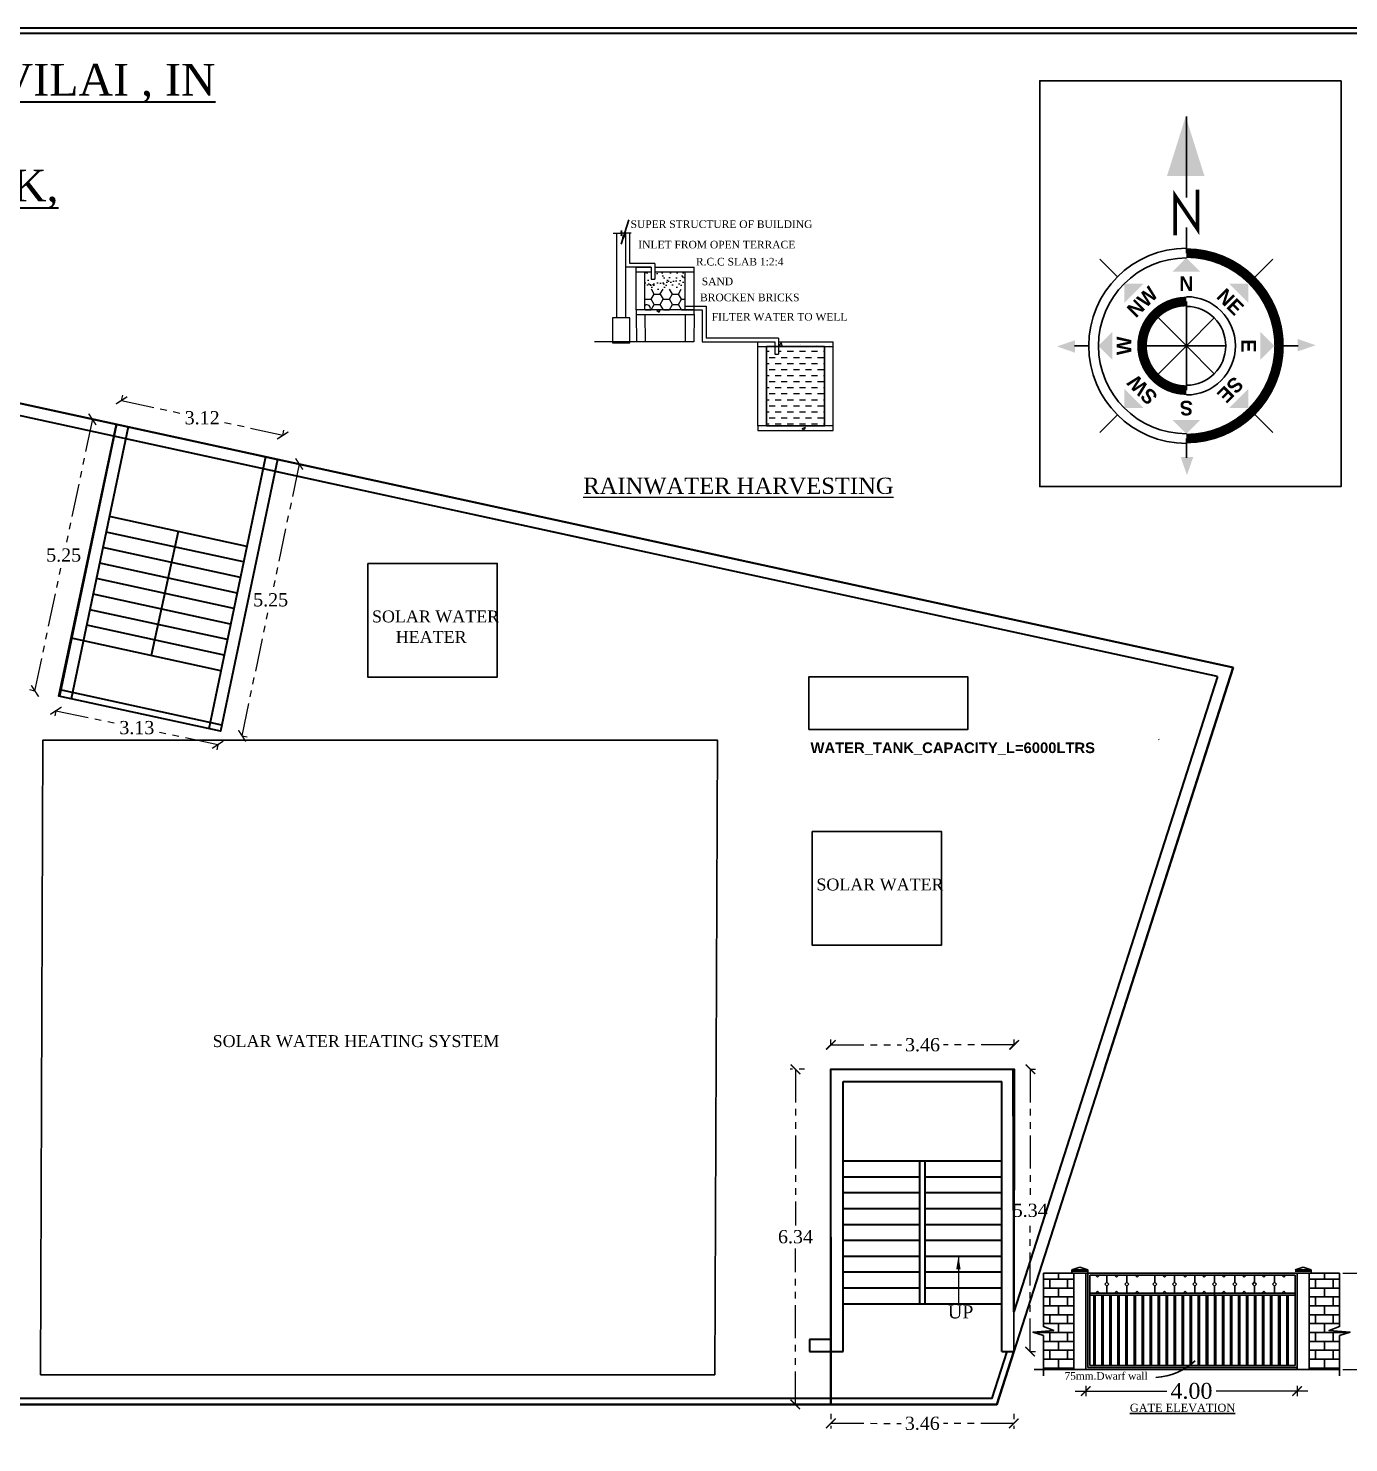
# Model space of a CAD drawing. Header units: metres. Extents: x 915 to 5569, y -1565 to 175.
# Drawn here: x 5453.09 to 5478.06, y -1407.37 to -1380.63 of the extents above; entities that cross this region are included whole.
import ezdxf
from ezdxf.enums import TextEntityAlignment as Align

# ---------------------------------------------------------------- set-up
doc = ezdxf.new("R2010")
doc.units = ezdxf.units.M
doc.header["$MEASUREMENT"] = 0
doc.header["$PDMODE"] = 98
doc.linetypes.add('DOT2', pattern=[0.125, 0, -0.125])
doc.linetypes.add('PHANTOM2', pattern=[1.25, 0.625, -0.125, 0.125, -0.125, 0.125, -0.125])
for name, color, linetype in [('BLK_1_FLR_2_ROOF_AREA', 54, 'Continuous'), ('BLK_1_STAIR_HEADROOM', 13, 'Continuous'), ('MAIN_GATE', 57, 'Continuous'), ('SOLAR_PANEL', 3, 'Continuous'), ('SOLAR_WATER_HEATER', 1, 'Continuous'), ('WATER_TANK_CALCULATION', 7, 'Continuous')]:
    doc.layers.add(name, color=color, linetype=linetype)
doc.styles.add('ROMANTIC', font='romantic.ttf')
doc.styles.get("Standard").update_dxf_attribs({"font": 'times.ttf'})
doc.styles.add('STYLE11', font='bold')
doc.dimstyles.new('Copy of Standard', dxfattribs={"dimtxt": 0.25, "dimasz": 0.18, "dimexe": 0.1, "dimexo": 0.5, "dimgap": 0.09, "dimtad": 0, "dimtih": 1, "dimtoh": 1, "dimzin": 0, "dimdsep": 46, "dimtxsty": 'Standard', "dimblk": 'ARCHTICK', "dimcen": 0.09, "dimadec": 0, "dimazin": 0, "dimtfac": 1, "dimtofl": 0, "dimtmove": 0, "dimatfit": 3, "dimfxl": 0, "dimtolj": 1, "dimtzin": 0, "dimarcsym": 0})
doc.dimstyles.get("Standard").update_dxf_attribs({"dimtxt": 0.3, "dimasz": 0.18, "dimexe": 0.1, "dimexo": 0.1, "dimgap": 0.09, "dimtad": 0, "dimtih": 1, "dimtoh": 1, "dimzin": 0, "dimdsep": 46, "dimtxsty": 'Standard', "dimcen": 0.09, "dimadec": 0, "dimazin": 0, "dimtfac": 1, "dimtofl": 0, "dimtmove": 0, "dimatfit": 3, "dimfxl": 0, "dimtolj": 1, "dimtzin": 0, "dimarcsym": 0})
doc.dimstyles.new('STANDARD$0', dxfattribs={"dimtxt": 0.3, "dimasz": 0.18, "dimexe": 0.1, "dimexo": 0.1, "dimgap": 0.09, "dimtad": 0, "dimtih": 1, "dimtoh": 1, "dimzin": 1, "dimdsep": 46, "dimtxsty": 'Standard', "dimcen": 0.1, "dimadec": 3, "dimazin": 0, "dimtfac": 1, "dimtofl": 0, "dimtmove": 0, "dimatfit": 3, "dimfxl": 0, "dimtolj": 1, "dimtzin": 0, "dimarcsym": 0})

# ---------------------------------------------------------------- blocks, each defined once
blk = doc.blocks.new('_ArchTick')
at = {"color": 0, "linetype": 'ByBlock', "const_width": 0.15}
blk.add_lwpolyline([(-0.5, -0.5), (0.5, 0.5)], dxfattribs=at)
blk = doc.blocks.new('*D117')
at = {"layer": 'Defpoints', "color": 0, "lineweight": 35}
for p in [(5473.087, -1405.986), (5477.083, -1405.986), (5477.083, -1406.393)]:
    blk.add_point(p, dxfattribs=at)
at = {"layer": 'MAIN_GATE', "color": 0, "lineweight": -2}
for p, q in [((5473.087, -1406.293), (5473.087, -1406.493)), ((5477.083, -1406.293), (5477.083, -1406.493))]:
    blk.add_line(p, q, dxfattribs=at)
at = {"layer": 'MAIN_GATE', "color": 0}
for p, q in [((5472.887, -1406.393), (5474.619, -1406.393)), ((5477.283, -1406.393), (5475.551, -1406.393))]:
    blk.add_line(p, q, dxfattribs=at)
at = {"layer": 'MAIN_GATE', "color": 0, "xscale": 0.18, "yscale": 0.18, "zscale": 0.18, "rotation": 180}
blk.add_blockref('_ArchTick', (5473.087, -1406.393), dxfattribs=at)
at = {"layer": 'MAIN_GATE', "color": 0, "xscale": 0.18, "yscale": 0.18, "zscale": 0.18}
blk.add_blockref('_ArchTick', (5477.083, -1406.393), dxfattribs=at)
at = {"layer": 'MAIN_GATE', "color": 0, "lineweight": 30, "insert": (5475.085, -1406.393), "char_height": 0.3, "attachment_point": 5}
blk.add_mtext('\\A1;4.00', dxfattribs=at)
blk = doc.blocks.new('*D110')
at = {"layer": 'Defpoints', "color": 0, "lineweight": 35}
for p in [(5477.885, -1404.166), (5478.476, -1404.166), (5477.885, -1405.986)]:
    blk.add_point(p, dxfattribs=at)
at = {"layer": 'MAIN_GATE', "color": 0, "lineweight": -2}
for p, q in [((5477.948, -1404.166), (5478.656, -1404.166)), ((5477.948, -1405.986), (5478.656, -1405.986))]:
    blk.add_line(p, q, dxfattribs=at)
at = {"layer": 'MAIN_GATE', "color": 0}
for p, q in [((5478.476, -1403.966), (5478.476, -1404.784)), ((5478.476, -1406.186), (5478.476, -1405.368))]:
    blk.add_line(p, q, dxfattribs=at)
at = {"layer": 'MAIN_GATE', "color": 0, "xscale": 0.18, "yscale": 0.18, "zscale": 0.18}
for p, rotation in [((5478.476, -1404.166), 90), ((5478.476, -1405.986), 270)]:
    blk.add_blockref('_ArchTick', p, dxfattribs=dict(at, rotation=rotation))
at = {"layer": 'MAIN_GATE', "color": 0, "lineweight": 30, "insert": (5478.476, -1405.076), "char_height": 0.18, "attachment_point": 5}
blk.add_mtext('\\A1;1.82', dxfattribs=at)
blk = doc.blocks.new('*D180')
at = {"color": 0, "linetype": 'DOT2', "lineweight": -2}
for p, q in [((5468.268, -1399.848), (5468.268, -1399.748)), ((5471.732, -1399.85), (5471.732, -1399.75))]:
    blk.add_line(p, q, dxfattribs=at)
at = {"color": 0, "linetype": 'PHANTOM2', "lineweight": -2}
for p, q in [((5468.268, -1399.848), (5469.601, -1399.849)), ((5471.732, -1399.85), (5470.398, -1399.849))]:
    blk.add_line(p, q, dxfattribs=at)
at = {"layer": 'Defpoints', "color": 0, "linetype": 'ByBlock', "lineweight": 35}
for p in [(5471.732, -1399.85), (5468.267, -1400.311), (5471.731, -1400.314)]:
    blk.add_point(p, dxfattribs=at)
at = {"color": 0, "linetype": 'ByBlock', "lineweight": -2, "xscale": 0.18, "yscale": 0.18, "zscale": 0.18}
for p, rotation in [((5468.268, -1399.848), 179.9583066811716), ((5471.732, -1399.85), 359.9583066811716)]:
    blk.add_blockref('_ArchTick', p, dxfattribs=dict(at, rotation=rotation))
at = {"color": 0, "linetype": 'ByBlock', "lineweight": 35, "insert": (5470, -1399.849), "char_height": 0.25, "attachment_point": 5}
blk.add_mtext('\\A1;3.46', dxfattribs=at)
blk = doc.blocks.new('*D181')
at = {"color": 0, "linetype": 'DOT2', "lineweight": -2}
for p, q in [((5467.767, -1400.311), (5467.5, -1400.311)), ((5467.763, -1406.646), (5467.496, -1406.646))]:
    blk.add_line(p, q, dxfattribs=at)
at = {"color": 0, "linetype": 'PHANTOM2', "lineweight": -2}
for p, q in [((5467.6, -1400.311), (5467.598, -1403.261)), ((5467.596, -1406.646), (5467.598, -1403.696))]:
    blk.add_line(p, q, dxfattribs=at)
at = {"layer": 'Defpoints', "color": 0, "linetype": 'ByBlock', "lineweight": 35}
for p in [(5468.267, -1400.311), (5467.596, -1406.646), (5468.263, -1406.647)]:
    blk.add_point(p, dxfattribs=at)
at = {"color": 0, "linetype": 'ByBlock', "lineweight": -2, "xscale": 0.18, "yscale": 0.18, "zscale": 0.18}
for p, rotation in [((5467.6, -1400.311), 89.96416870390094), ((5467.596, -1406.646), 269.964168703901)]:
    blk.add_blockref('_ArchTick', p, dxfattribs=dict(at, rotation=rotation))
at = {"color": 0, "linetype": 'ByBlock', "lineweight": 35, "insert": (5467.598, -1403.478), "char_height": 0.25, "attachment_point": 5}
blk.add_mtext('\\A1;6.34', dxfattribs=at)
blk = doc.blocks.new('*D182')
at = {"color": 0, "linetype": 'PHANTOM2', "lineweight": -2}
for p, q in [((5472.038, -1400.311), (5472.036, -1402.762)), ((5472.034, -1405.647), (5472.036, -1403.197))]:
    blk.add_line(p, q, dxfattribs=at)
at = {"color": 0, "linetype": 'DOT2', "lineweight": -2}
for p, q in [((5472.038, -1400.311), (5472.138, -1400.311)), ((5472.034, -1405.647), (5472.134, -1405.647))]:
    blk.add_line(p, q, dxfattribs=at)
at = {"layer": 'Defpoints', "color": 0, "linetype": 'ByBlock', "lineweight": 35}
for p in [(5471.731, -1400.311), (5471.727, -1405.647), (5472.034, -1405.647)]:
    blk.add_point(p, dxfattribs=at)
at = {"color": 0, "linetype": 'ByBlock', "lineweight": -2, "xscale": 0.18, "yscale": 0.18, "zscale": 0.18}
for p, rotation in [((5472.038, -1400.311), 89.95830668116874), ((5472.034, -1405.647), 269.9583066811688)]:
    blk.add_blockref('_ArchTick', p, dxfattribs=dict(at, rotation=rotation))
at = {"color": 0, "linetype": 'ByBlock', "lineweight": 35, "insert": (5472.036, -1402.979), "char_height": 0.25, "attachment_point": 5}
blk.add_mtext('\\A1;5.34', dxfattribs=at)
blk = doc.blocks.new('*D183')
at = {"color": 0, "linetype": 'DOT2', "lineweight": -2}
for p, q in [((5468.266, -1406.823), (5468.266, -1407.103)), ((5471.726, -1406.826), (5471.726, -1407.106))]:
    blk.add_line(p, q, dxfattribs=at)
at = {"color": 0, "linetype": 'PHANTOM2', "lineweight": -2}
for p, q in [((5468.266, -1407.003), (5469.598, -1407.004)), ((5471.726, -1407.006), (5470.395, -1407.005))]:
    blk.add_line(p, q, dxfattribs=at)
at = {"layer": 'Defpoints', "color": 0, "linetype": 'ByBlock', "lineweight": 35}
for p in [(5468.267, -1405.647), (5471.727, -1405.649), (5471.726, -1407.006)]:
    blk.add_point(p, dxfattribs=at)
at = {"color": 0, "linetype": 'ByBlock', "lineweight": -2, "xscale": 0.18, "yscale": 0.18, "zscale": 0.18}
for p, rotation in [((5468.266, -1407.003), 179.9563215002356), ((5471.726, -1407.006), 359.9563215002357)]:
    blk.add_blockref('_ArchTick', p, dxfattribs=dict(at, rotation=rotation))
at = {"color": 0, "linetype": 'ByBlock', "lineweight": 35, "insert": (5469.996, -1407.005), "char_height": 0.25, "attachment_point": 5}
blk.add_mtext('\\A1;3.46', dxfattribs=at)
blk = doc.blocks.new('*D188')
at = {"color": 0, "linetype": 'DOT2', "lineweight": -2}
for p, q in [((5454.857, -1387.667), (5454.879, -1387.569)), ((5457.905, -1388.33), (5457.926, -1388.232))]:
    blk.add_line(p, q, dxfattribs=at)
at = {"color": 0, "linetype": 'PHANTOM2', "lineweight": -2}
for p, q in [((5454.857, -1387.667), (5455.983, -1387.912)), ((5457.905, -1388.33), (5456.779, -1388.085))]:
    blk.add_line(p, q, dxfattribs=at)
at = {"layer": 'Defpoints', "color": 0, "linetype": 'ByBlock', "lineweight": 35}
for p in [(5454.759, -1388.121), (5457.905, -1388.33), (5457.806, -1388.784)]:
    blk.add_point(p, dxfattribs=at)
at = {"color": 0, "linetype": 'ByBlock', "lineweight": -2, "xscale": 0.18, "yscale": 0.18, "zscale": 0.18}
for p, rotation in [((5454.857, -1387.667), 167.7255898585742), ((5457.905, -1388.33), 347.7255898585742)]:
    blk.add_blockref('_ArchTick', p, dxfattribs=dict(at, rotation=rotation))
at = {"color": 0, "linetype": 'ByBlock', "lineweight": 35, "insert": (5456.381, -1387.998), "char_height": 0.25, "attachment_point": 5}
blk.add_mtext('\\A1;3.12', dxfattribs=at)
blk = doc.blocks.new('*D189')
at = {"color": 0, "linetype": 'PHANTOM2', "lineweight": -2}
for p, q in [((5454.305, -1388.025), (5453.809, -1390.375)), ((5453.22, -1393.161), (5453.717, -1390.81))]:
    blk.add_line(p, q, dxfattribs=at)
at = {"color": 0, "linetype": 'DOT2', "lineweight": -2}
for p, q in [((5454.305, -1388.025), (5454.207, -1388.004)), ((5453.22, -1393.161), (5453.122, -1393.14))]:
    blk.add_line(p, q, dxfattribs=at)
at = {"layer": 'Defpoints', "color": 0, "linetype": 'ByBlock', "lineweight": 35}
for p in [(5454.759, -1388.121), (5453.22, -1393.161), (5453.674, -1393.257)]:
    blk.add_point(p, dxfattribs=at)
at = {"color": 0, "linetype": 'ByBlock', "lineweight": -2, "xscale": 0.18, "yscale": 0.18, "zscale": 0.18}
for p, rotation in [((5454.305, -1388.025), 78.0721284057866), ((5453.22, -1393.161), 258.0721284057865)]:
    blk.add_blockref('_ArchTick', p, dxfattribs=dict(at, rotation=rotation))
at = {"color": 0, "linetype": 'ByBlock', "lineweight": 35, "insert": (5453.763, -1390.593), "char_height": 0.25, "attachment_point": 5}
blk.add_mtext('\\A1;5.25', dxfattribs=at)
blk = doc.blocks.new('*D190')
at = {"color": 0, "linetype": 'DOT2', "lineweight": -2}
for p, q in [((5453.616, -1393.534), (5453.595, -1393.632)), ((5456.676, -1394.176), (5456.656, -1394.274))]:
    blk.add_line(p, q, dxfattribs=at)
at = {"color": 0, "linetype": 'PHANTOM2', "lineweight": -2}
for p, q in [((5453.616, -1393.534), (5454.756, -1393.773)), ((5456.676, -1394.176), (5455.536, -1393.937))]:
    blk.add_line(p, q, dxfattribs=at)
at = {"layer": 'Defpoints', "color": 0, "linetype": 'ByBlock', "lineweight": 35}
for p in [(5453.674, -1393.257), (5456.735, -1393.898), (5456.676, -1394.176)]:
    blk.add_point(p, dxfattribs=at)
at = {"color": 0, "linetype": 'ByBlock', "lineweight": -2, "xscale": 0.18, "yscale": 0.18, "zscale": 0.18}
for p, rotation in [((5453.616, -1393.534), 168.1687250055977), ((5456.676, -1394.176), 348.1687250055977)]:
    blk.add_blockref('_ArchTick', p, dxfattribs=dict(at, rotation=rotation))
at = {"color": 0, "linetype": 'ByBlock', "lineweight": 35, "insert": (5455.146, -1393.855), "char_height": 0.25, "attachment_point": 5}
blk.add_mtext('\\A1;3.13', dxfattribs=at)
blk = doc.blocks.new('*D191')
at = {"color": 0, "linetype": 'PHANTOM2', "lineweight": -2}
for p, q in [((5458.216, -1388.87), (5457.721, -1391.221)), ((5457.136, -1394.008), (5457.63, -1391.656))]:
    blk.add_line(p, q, dxfattribs=at)
at = {"color": 0, "linetype": 'DOT2', "lineweight": -2}
for p, q in [((5458.216, -1388.87), (5458.313, -1388.89)), ((5457.136, -1394.008), (5457.234, -1394.028))]:
    blk.add_line(p, q, dxfattribs=at)
at = {"layer": 'Defpoints', "color": 0, "linetype": 'ByBlock', "lineweight": 35}
for p in [(5457.809, -1388.784), (5456.729, -1393.922), (5457.136, -1394.008)]:
    blk.add_point(p, dxfattribs=at)
at = {"color": 0, "linetype": 'ByBlock', "lineweight": -2, "xscale": 0.18, "yscale": 0.18, "zscale": 0.18}
for p, rotation in [((5458.216, -1388.87), 78.13266928799865), ((5457.136, -1394.008), 258.1326692879987)]:
    blk.add_blockref('_ArchTick', p, dxfattribs=dict(at, rotation=rotation))
at = {"color": 0, "linetype": 'ByBlock', "lineweight": 35, "insert": (5457.676, -1391.439), "char_height": 0.25, "attachment_point": 5}
blk.add_mtext('\\A1;5.25', dxfattribs=at)
blk = doc.blocks.new('rain water harvesting')
h = blk.add_hatch()
h.set_pattern_fill('AR-SAND', color=256, scale=0.0036, style=0)
h.set_pattern_definition([(37.5, (-8.09804, -15.48316), (-0.0057601, 0.1761888), [0, -0.1389888, 0, -0.155448, 0, -0.14859]), (7.5, (-8.09804, -15.48316), (0.1618284, 0.258057), [0, -0.0749808, 0, -0.1252728, 0, -0.048006]), (327.5, (-8.21051, -15.48316), (0.2847572, 0.0005174), [0, -0.04572, 0, -0.164592, 0, -0.214884]), (317.5, (-8.2105, -15.48316), (0.2748803, 0.0802546), [0, -0.02286, 0, -0.1078992, 0, -0.123444])])
h.paths.add_polyline_path([(-1.372, 1.673), (-1.948, 1.673), (-1.948, 1.531), (-2.02, 1.531), (-2.02, 1.673), (-2.135, 1.673), (-2.135, 1.344), (-1.372, 1.344)])
h = blk.add_hatch()
h.set_pattern_fill('HONEY', color=256, scale=0.036, style=0)
h.set_pattern_definition([(0, (-8.09804, -15.48316), (0.17145, 0.0989867), [0.1143, -0.2286]), (120, (-8.09804, -15.48316), (-0.17145, 0.0989867), [0.1143, -0.2286]), (60, (-8.09804, -15.48316), (2e-08, 0.1979734), [-0.2286, 0.1143])])
h.paths.add_polyline_path([(-1.372, 1.344), (-2.135, 1.344), (-2.135, 0.953), (-1.372, 0.953)])
h = blk.add_hatch()
h.set_pattern_fill('DASH', color=256, scale=0.036, style=0)
h.set_pattern_definition([(0, (-8.09804, -15.48316), (0.1143, 0.1143), [0.1143, -0.1143])])
h.paths.add_polyline_path([(0.392, 0.117), (0.32, 0.117), (0.32, 0.259), (0.166, 0.259), (0.166, -1.241), (1.26, -1.241), (1.26, 0.259), (0.392, 0.259)])
for p, q in [((-2.593, 2.403), (-2.576, 2.451)), ((-2.576, 2.451), (-2.583, 2.351)), ((-2.583, 2.351), (-2.562, 2.41)), ((-2.562, 2.41), (-2.396, 2.41)), ((-2.737, 2.403), (-2.593, 2.403)), ((-2.668, 2.062), (-2.668, 2.402)), ((-2.496, 2.062), (-2.496, 2.406)), ((-2.424, 1.832), (-2.424, 2.406)), ((-2.668, 0.803), (-2.668, 2.062)), ((-2.496, 0.803), (-2.496, 2.062)), ((-2.02, 1.76), (-2.496, 1.76)), ((-1.948, 1.832), (-2.424, 1.832)), ((-2.301, 0.953), (-2.301, 1.76)), ((-2.301, 1.76), (-2.02, 1.76)), ((-2.301, 1.673), (-2.02, 1.673)), ((-2.135, 0.953), (-2.135, 1.673)), ((-2.02, 1.76), (-2.02, 1.531)), ((-1.948, 1.832), (-1.948, 1.531)), ((-1.948, 1.76), (-1.206, 1.76)), ((-1.948, 1.673), (-1.206, 1.673)), ((-1.936, 1.744), (-1.936, 1.744)), ((-1.372, 0.953), (-1.372, 1.673)), ((-1.206, 0.953), (-1.206, 1.76)), ((-2.02, 1.531), (-1.948, 1.531)), ((-2.301, 0.867), (-2.296, 0.346)), ((-2.135, 0.868), (-2.131, 0.346)), ((-1.91, 0.938), (-1.87, 0.953)), ((-1.91, 0.938), (-1.865, 0.907)), ((-1.865, 0.907), (-1.849, 0.953)), ((-1.847, 0.879), (-1.847, 0.879)), ((-1.495, 0.9), (-1.495, 0.9)), ((-1.372, 0.868), (-1.376, 0.346)), ((-1.372, 1.025), (-0.979, 1.025)), ((-1.372, 0.953), (-1.051, 0.953)), ((-1.206, 0.867), (-1.21, 0.346)), ((-1.051, 0.953), (-1.051, 0.346)), ((-0.979, 1.025), (-0.979, 0.418)), ((-1.21, 0.346), (-3.088, 0.346)), ((-1.051, 0.346), (0.32, 0.346)), ((0.392, 0.418), (-0.979, 0.418)), ((0, -1.241), (0, 0.346)), ((0, 0.346), (0.32, 0.346)), ((0.32, 0.346), (0.32, 0.117)), ((0.392, 0.418), (0.392, 0.117)), ((0.392, 0.346), (1.426, 0.346)), ((0.404, 0.277), (0.448, 0.33)), ((0.404, 0.277), (0.459, 0.273)), ((0.459, 0.273), (0.448, 0.33)), ((0.809, 0.301), (0.809, 0.301)), ((1.093, 0.259), (1.104, 0.273)), ((1.107, 0.259), (1.104, 0.272)), ((1.35, 0.271), (1.35, 0.271)), ((1.426, -1.241), (1.426, 0.346)), ((0, 0.259), (0.32, 0.259)), ((0.166, -1.241), (0.166, 0.259)), ((0.32, 0.117), (0.392, 0.117)), ((0.392, 0.259), (1.426, 0.259)), ((1.26, -1.241), (1.26, 0.259)), ((0.073, -1.268), (0.073, -1.268)), ((0.381, -1.306), (0.381, -1.306)), ((0.561, -1.289), (0.561, -1.289)), ((0.78, -1.305), (0.78, -1.305)), ((0.834, -1.291), (0.898, -1.267)), ((0.834, -1.292), (0.862, -1.31)), ((0.884, -1.31), (0.898, -1.267)), ((0.958, -1.23), (0.958, -1.23)), ((1.049, -1.31), (1.049, -1.31)), ((1.255, -1.237), (1.255, -1.237)), ((1.363, -1.276), (1.363, -1.276))]:
    blk.add_line(p, q)
for points in [[(-2.746, 0.33), (-2.418, 0.33), (-2.418, 0.803), (-2.746, 0.803)], [(-2.301, 0.953), (-2.301, 0.867), (-1.206, 0.867), (-1.206, 0.953)], [(1.426, -1.327), (1.426, -1.241), (0, -1.241), (0, -1.327)]]:
    blk.add_lwpolyline(points, close=True)
blk.add_arc((-2.099, 0.981), 0.0668, 339.5305, 121.9673)
at = {"char_height": 0.144, "width": 6.12562, "attachment_point": 1}
for s, insert in [('SUPER STRUCTURE OF BUILDING', (-2.407, 2.645)), ('INLET FROM OPEN TERRACE', (-2.26, 2.259)), ('R.C.C SLAB 1:2:4', (-1.171, 1.936)), ('SAND ', (-1.061, 1.563)), ('BROCKEN BRICKS', (-1.093, 1.26)), ('FILTER WATER TO WELL', (-0.874, 0.893))]:
    blk.add_mtext(s, dxfattribs=dict(at, insert=insert))
at = {"insert": (-0.368, -2.376), "char_height": 0.30724, "attachment_point": 5, "style": 'ROMANTIC'}
blk.add_mtext('{\\LRAINWATER HARVESTING}', dxfattribs=at)
blk.add_leader([(-2.587, 2.192), (-2.439, 2.654)], dimstyle='Standard', override={"dimtmove": 1})

msp = doc.modelspace()

# ---------------------------------------------------------------- hatches: boundary and pattern name
at = {"lineweight": 30}
h = msp.add_hatch(dxfattribs=at)
h.set_pattern_fill('AR-B816', color=256, scale=0.020994, style=0)
h.set_pattern_definition([(180, (4928.56367, -393.01718), (0, 0.1679558), []), (90, (4928.56367, -393.01718), (0.1679558, 0.1679558), [0.1679558, -0.1679558])])
h.paths.add_polyline_path([(5472.85907, -1405.9857), (5472.28504, -1405.9857), (5472.28504, -1405.3446), (5472.08646, -1405.27794), (5472.48241, -1405.25179), (5472.28504, -1405.17477), (5472.28504, -1404.16617), (5472.85907, -1404.16617)])
h = msp.add_hatch(dxfattribs=at)
h.set_pattern_fill('AR-B816', color=256, scale=0.020994, style=0)
h.set_pattern_definition([(0, (6021.60645, -393.01718), (0, 0.1679558), []), (90, (6021.60645, -393.01718), (-0.1679558, 0.1679558), [0.1679558, -0.1679558])])
h.paths.add_polyline_path([(5477.31105, -1405.9857), (5477.88509, -1405.9857), (5477.88509, -1405.3446), (5478.08366, -1405.27794), (5477.68771, -1405.25179), (5477.88509, -1405.17477), (5477.88509, -1404.16617), (5477.31105, -1404.16617)])

# ---------------------------------------------------------------- linework, layer by layer
for p, q in [((5474.98789, -1383.83101), (5474.98789, -1382.29925)), ((5474.98789, -1384.88377), (5474.98789, -1384.39667)), ((5473.68391, -1385.33235), (5473.35056, -1384.999)), ((5476.22714, -1385.39709), (5476.62523, -1384.999)), ((5474.98789, -1386.63633), (5474.98789, -1385.79931)), ((5474.98789, -1386.63633), (5474.39603, -1386.04447)), ((5474.98789, -1386.63633), (5475.51501, -1386.10921)), ((5473.14378, -1386.63633), (5472.87319, -1386.63633)), ((5474.98789, -1386.63633), (5474.15087, -1386.63633)), ((5474.98789, -1386.63633), (5474.39603, -1387.22819)), ((5474.98789, -1386.63633), (5475.73336, -1386.63633)), ((5474.98789, -1386.63633), (5475.51501, -1387.16345)), ((5474.98789, -1386.63633), (5474.98789, -1387.47335)), ((5476.74045, -1386.63633), (5477.10259, -1386.63633)), ((5473.68391, -1387.94032), (5473.35056, -1388.27366)), ((5476.22714, -1387.87558), (5476.62523, -1388.27366)), ((5474.98789, -1388.38889), (5474.98789, -1388.75103))]:
    msp.add_line(p, q, dxfattribs=at)
at = {"lineweight": 35, "ltscale": 5}
for p, q in [((5475.87176, -1392.71843), (5439.74654, -1384.8502)), ((5457.82756, -1389.02372), (5439.92413, -1385.12427)), ((5454.75886, -1388.11995), (5453.6825, -1393.2586)), ((5454.9836, -1388.1689), (5453.90724, -1393.30755)), ((5463.89502, -1390.34524), (5454.93645, -1388.39402)), ((5457.5811, -1388.73465), (5456.50474, -1393.87329)), ((5457.80584, -1388.7836), (5456.72948, -1393.92224)), ((5475.57546, -1392.88929), (5457.75869, -1389.00872)), ((5457.22642, -1390.42795), (5454.62891, -1389.86221)), ((5457.16491, -1390.72159), (5454.56741, -1390.15584)), ((5455.92767, -1390.14508), (5455.41691, -1392.4901)), ((5457.1034, -1391.01523), (5454.5059, -1390.44948)), ((5457.0419, -1391.30886), (5454.44439, -1390.74312)), ((5456.98039, -1391.6025), (5454.38289, -1391.03675)), ((5456.91888, -1391.89614), (5454.32138, -1391.33039)), ((5454.03924, -1391.5555), (5453.6825, -1393.2586)), ((5457.21948, -1391.58294), (5457.21769, -1391.58255)), ((5456.85738, -1392.18978), (5454.25988, -1391.62403)), ((5456.79587, -1392.48341), (5454.19837, -1391.91766)), ((5456.73437, -1392.77705), (5453.91212, -1392.16235)), ((5475.87176, -1392.71843), (5471.40616, -1406.6485)), ((5473.43776, -1400.31109), (5475.87176, -1392.71843)), ((5456.75408, -1393.80479), (5453.69931, -1393.13945)), ((5456.72948, -1393.92224), (5453.67377, -1393.2567)), ((5474.47335, -1394.08207), (5474.46556, -1394.08037)), ((5468.26734, -1405.41661), (5468.26734, -1400.31109)), ((5468.26734, -1400.31109), (5471.72734, -1400.31109)), ((5471.72734, -1404.89318), (5471.72734, -1400.31109)), ((5468.49734, -1400.54109), (5471.49734, -1400.54109)), ((5468.49734, -1405.64661), (5468.49734, -1400.54109)), ((5470.44722, -1400.54109), (5471.49734, -1400.54109)), ((5471.49734, -1405.64661), (5471.49734, -1400.54109)), ((5468.49734, -1402.04262), (5471.49734, -1402.04262)), ((5469.94734, -1404.74262), (5469.94734, -1402.04262)), ((5470.04734, -1404.74262), (5470.04734, -1402.04262)), ((5468.49734, -1402.34262), (5469.94734, -1402.34262)), ((5470.04734, -1402.34262), (5471.49734, -1402.34262)), ((5468.49734, -1402.64262), (5469.94734, -1402.64262)), ((5470.04734, -1402.64262), (5471.49734, -1402.64262)), ((5468.49734, -1402.94262), (5469.94734, -1402.94262)), ((5470.04734, -1402.94262), (5471.49734, -1402.94262)), ((5468.49734, -1403.24262), (5469.94734, -1403.24262)), ((5470.04734, -1403.24262), (5471.49734, -1403.24262)), ((5468.49734, -1403.54262), (5469.94734, -1403.54262)), ((5470.04734, -1403.54262), (5471.49734, -1403.54262)), ((5468.49734, -1403.84262), (5469.94734, -1403.84262)), ((5470.04734, -1403.84262), (5471.49734, -1403.84262)), ((5468.49734, -1404.14262), (5469.94734, -1404.14262)), ((5470.04734, -1404.14262), (5471.49734, -1404.14262)), ((5468.49734, -1404.44262), (5469.94734, -1404.44262)), ((5470.04734, -1404.44262), (5471.49734, -1404.44262)), ((5468.49734, -1404.74262), (5471.49734, -1404.74262)), ((5468.26734, -1405.41661), (5467.86376, -1405.41661)), ((5467.86376, -1405.41661), (5467.86376, -1405.64661)), ((5467.86376, -1405.64661), (5468.49734, -1405.64661)), ((5468.26734, -1405.64661), (5468.49734, -1405.64661)), ((5471.49734, -1405.64661), (5471.72734, -1405.64661))]:
    msp.add_line(p, q, dxfattribs=at)
at = {"color": 0, "linetype": 'ByBlock', "lineweight": 35}
msp.add_line((5475.57546, -1392.88929), (5471.72734, -1404.89318), dxfattribs=at)
at = {"lineweight": 30, "ltscale": 0.006}
for p, q in [((5472.85907, -1404.16617), (5472.28504, -1404.16617)), ((5472.82108, -1404.10285), (5472.97303, -1404.0522)), ((5472.82108, -1404.10285), (5473.12499, -1404.10285)), ((5472.82108, -1404.16617), (5472.82108, -1404.10285)), ((5472.82108, -1404.12818), (5473.12499, -1404.12818)), ((5472.82108, -1404.16617), (5473.12499, -1404.16617)), ((5472.85907, -1405.9857), (5472.85907, -1404.16617)), ((5472.97303, -1404.0522), (5473.12499, -1404.10285)), ((5473.087, -1405.9857), (5473.087, -1404.16617)), ((5473.12499, -1404.16617), (5473.12499, -1404.10285)), ((5473.12499, -1404.16617), (5474.2387, -1404.16617)), ((5473.12499, -1405.94772), (5473.12499, -1404.16617)), ((5474.2387, -1404.16617), (5477.04514, -1404.16617)), ((5477.04514, -1404.10285), (5477.19709, -1404.0522)), ((5477.04514, -1404.10285), (5477.34904, -1404.10285)), ((5477.04514, -1404.12818), (5477.34904, -1404.12818)), ((5477.04514, -1404.16617), (5477.34904, -1404.16617)), ((5477.08312, -1405.94772), (5477.08312, -1404.16617)), ((5477.08312, -1405.9857), (5477.08312, -1404.16617)), ((5477.19709, -1404.0522), (5477.34904, -1404.10285)), ((5477.31105, -1405.9857), (5477.31105, -1404.16617)), ((5477.31105, -1404.16617), (5477.88509, -1404.16617)), ((5477.34904, -1404.16617), (5477.34904, -1404.10285)), ((5473.16298, -1404.20416), (5474.2387, -1404.20416)), ((5473.16298, -1405.90973), (5473.16298, -1404.20416)), ((5473.26807, -1404.20416), (5473.30606, -1404.24214)), ((5473.30606, -1404.24214), (5473.34405, -1404.20416)), ((5473.44405, -1404.3751), (5473.48204, -1404.33712)), ((5473.48204, -1404.41309), (5473.44405, -1404.3751)), ((5473.48204, -1404.20416), (5473.48204, -1404.33712)), ((5473.48204, -1404.33712), (5473.52003, -1404.3751)), ((5473.52003, -1404.3751), (5473.48204, -1404.41309)), ((5473.48204, -1404.41309), (5473.48204, -1404.54605)), ((5473.62923, -1404.20416), (5473.66722, -1404.24214)), ((5473.66722, -1404.24214), (5473.70521, -1404.20416)), ((5473.8251, -1404.3751), (5473.86576, -1404.33712)), ((5473.86309, -1404.41309), (5473.8251, -1404.3751)), ((5473.86309, -1404.20416), (5473.86309, -1404.33961)), ((5473.90108, -1404.3751), (5473.86309, -1404.41309)), ((5473.86309, -1404.41309), (5473.86309, -1404.54605)), ((5473.86576, -1404.33712), (5473.90108, -1404.3751)), ((5474.01998, -1404.20416), (5474.05797, -1404.24214)), ((5474.05797, -1404.24214), (5474.09596, -1404.20416)), ((5474.2387, -1404.20416), (5477.04514, -1404.20416)), ((5474.39392, -1404.33712), (5474.35593, -1404.3751)), ((5474.35593, -1404.3751), (5474.39392, -1404.41309)), ((5474.39392, -1404.20416), (5474.39392, -1404.33712)), ((5474.43191, -1404.3751), (5474.39392, -1404.33712)), ((5474.39392, -1404.41309), (5474.43191, -1404.3751)), ((5474.39392, -1404.41309), (5474.39392, -1404.54605)), ((5474.57216, -1404.24214), (5474.53417, -1404.20416)), ((5474.61014, -1404.20416), (5474.57216, -1404.24214)), ((5474.76436, -1404.33712), (5474.72904, -1404.3751)), ((5474.72904, -1404.3751), (5474.76703, -1404.41309)), ((5474.80502, -1404.3751), (5474.76436, -1404.33712)), ((5474.76703, -1404.20416), (5474.76703, -1404.33961)), ((5474.76703, -1404.41309), (5474.80502, -1404.3751)), ((5474.76703, -1404.41309), (5474.76703, -1404.54605)), ((5474.9629, -1404.24214), (5474.92491, -1404.20416)), ((5475.00089, -1404.20416), (5474.9629, -1404.24214)), ((5475.14808, -1404.33712), (5475.11009, -1404.3751)), ((5475.11009, -1404.3751), (5475.14808, -1404.41309)), ((5475.14808, -1404.20416), (5475.14808, -1404.33712)), ((5475.18607, -1404.3751), (5475.14808, -1404.33712)), ((5475.14808, -1404.41309), (5475.18607, -1404.3751)), ((5475.14808, -1404.41309), (5475.14808, -1404.54605)), ((5475.32407, -1404.24214), (5475.28608, -1404.20416)), ((5475.36205, -1404.20416), (5475.32407, -1404.24214)), ((5475.51852, -1404.33712), (5475.48321, -1404.3751)), ((5475.48321, -1404.3751), (5475.5212, -1404.41309)), ((5475.55918, -1404.3751), (5475.51852, -1404.33712)), ((5475.5212, -1404.20416), (5475.5212, -1404.33961)), ((5475.5212, -1404.41309), (5475.55918, -1404.3751)), ((5475.5212, -1404.41309), (5475.5212, -1404.54605)), ((5475.69718, -1404.24214), (5475.65919, -1404.20416)), ((5475.73517, -1404.20416), (5475.69718, -1404.24214)), ((5475.90225, -1404.33712), (5475.86426, -1404.3751)), ((5475.86426, -1404.3751), (5475.90225, -1404.41309)), ((5475.90225, -1404.20416), (5475.90225, -1404.33712)), ((5475.94023, -1404.3751), (5475.90225, -1404.33712)), ((5475.90225, -1404.41309), (5475.94023, -1404.3751)), ((5475.90225, -1404.41309), (5475.90225, -1404.54605)), ((5476.07823, -1404.24214), (5476.04024, -1404.20416)), ((5476.11622, -1404.20416), (5476.07823, -1404.24214)), ((5476.27269, -1404.33712), (5476.23737, -1404.3751)), ((5476.23737, -1404.3751), (5476.27536, -1404.41309)), ((5476.31335, -1404.3751), (5476.27269, -1404.33712)), ((5476.27536, -1404.20416), (5476.27536, -1404.33961)), ((5476.27536, -1404.41309), (5476.31335, -1404.3751)), ((5476.27536, -1404.41309), (5476.27536, -1404.54605)), ((5476.45134, -1404.24214), (5476.41335, -1404.20416)), ((5476.48933, -1404.20416), (5476.45134, -1404.24214)), ((5476.65641, -1404.33712), (5476.61842, -1404.3751)), ((5476.61842, -1404.3751), (5476.65641, -1404.41309)), ((5476.65641, -1404.20416), (5476.65641, -1404.33712)), ((5476.6944, -1404.3751), (5476.65641, -1404.33712)), ((5476.65641, -1404.41309), (5476.6944, -1404.3751)), ((5476.65641, -1404.41309), (5476.65641, -1404.54605)), ((5476.83239, -1404.24214), (5476.7944, -1404.20416)), ((5476.87038, -1404.20416), (5476.83239, -1404.24214)), ((5477.04514, -1405.90973), (5477.04514, -1404.20416)), ((5473.16298, -1404.54605), (5474.2387, -1404.54605)), ((5473.16298, -1404.58404), (5474.2387, -1404.58404)), ((5473.23895, -1405.90973), (5473.23895, -1404.58404)), ((5473.26428, -1405.90973), (5473.26428, -1404.58404)), ((5473.26807, -1404.54605), (5473.30606, -1404.50806)), ((5473.30606, -1404.50806), (5473.34405, -1404.54605)), ((5473.39091, -1405.90973), (5473.39091, -1404.58404)), ((5473.41623, -1405.90973), (5473.41623, -1404.58404)), ((5473.54286, -1405.90973), (5473.54286, -1404.58404)), ((5473.56819, -1405.90973), (5473.56819, -1404.58404)), ((5473.62923, -1404.54605), (5473.66722, -1404.50806)), ((5473.66722, -1404.50806), (5473.70521, -1404.54605)), ((5473.69481, -1405.90973), (5473.69481, -1404.58404)), ((5473.72014, -1405.90973), (5473.72014, -1404.58404)), ((5473.84677, -1405.90973), (5473.84677, -1404.58404)), ((5473.87209, -1405.90973), (5473.87209, -1404.58404)), ((5473.99872, -1405.90973), (5473.99872, -1404.58404)), ((5474.01998, -1404.54605), (5474.05797, -1404.50806)), ((5474.02405, -1405.90973), (5474.02405, -1404.58404)), ((5474.02405, -1404.58404), (5477.04514, -1404.58404)), ((5474.05797, -1404.50806), (5474.09596, -1404.54605)), ((5474.15068, -1405.90973), (5474.15068, -1404.58404)), ((5474.176, -1405.90973), (5474.176, -1404.58404)), ((5474.2387, -1404.54605), (5477.04514, -1404.54605)), ((5474.30217, -1405.90973), (5474.30217, -1404.58404)), ((5474.32749, -1405.90973), (5474.32749, -1404.58404)), ((5474.45412, -1405.90973), (5474.45412, -1404.58404)), ((5474.47945, -1405.90973), (5474.47945, -1404.58404)), ((5474.57216, -1404.50806), (5474.53417, -1404.54605)), ((5474.61014, -1404.54605), (5474.57216, -1404.50806)), ((5474.60608, -1405.90973), (5474.60608, -1404.58404)), ((5474.6314, -1405.90973), (5474.6314, -1404.58404)), ((5474.75803, -1405.90973), (5474.75803, -1404.58404)), ((5474.78336, -1405.90973), (5474.78336, -1404.58404)), ((5474.90998, -1405.90973), (5474.90998, -1404.58404)), ((5474.9629, -1404.50806), (5474.92491, -1404.54605)), ((5474.93531, -1405.90973), (5474.93531, -1404.58404)), ((5475.00089, -1404.54605), (5474.9629, -1404.50806)), ((5475.06194, -1405.90973), (5475.06194, -1404.58404)), ((5475.08726, -1405.90973), (5475.08726, -1404.58404)), ((5475.21389, -1405.90973), (5475.21389, -1404.58404)), ((5475.23922, -1405.90973), (5475.23922, -1404.58404)), ((5475.32407, -1404.50806), (5475.28608, -1404.54605)), ((5475.36205, -1404.54605), (5475.32407, -1404.50806)), ((5475.36584, -1405.90973), (5475.36584, -1404.58404)), ((5475.39117, -1405.90973), (5475.39117, -1404.58404)), ((5475.5178, -1405.90973), (5475.5178, -1404.54605)), ((5475.54312, -1405.90973), (5475.54312, -1404.58404)), ((5475.69718, -1404.50806), (5475.65919, -1404.54605)), ((5475.66975, -1405.90973), (5475.66975, -1404.58404)), ((5475.69508, -1405.90973), (5475.69508, -1404.58404)), ((5475.73517, -1404.54605), (5475.69718, -1404.50806)), ((5475.82171, -1405.90973), (5475.82171, -1404.58404)), ((5475.84703, -1405.90973), (5475.84703, -1404.58404)), ((5475.97366, -1405.90973), (5475.97366, -1404.58404)), ((5475.99899, -1405.90973), (5475.99899, -1404.58404)), ((5476.07823, -1404.50806), (5476.04024, -1404.54605)), ((5476.11622, -1404.54605), (5476.07823, -1404.50806)), ((5476.12561, -1405.90973), (5476.12561, -1404.58404)), ((5476.15094, -1405.90973), (5476.15094, -1404.58404)), ((5476.27757, -1405.90973), (5476.27757, -1404.58404)), ((5476.30289, -1405.90973), (5476.30289, -1404.58404)), ((5476.45134, -1404.50806), (5476.41335, -1404.54605)), ((5476.42952, -1405.90973), (5476.42952, -1404.58404)), ((5476.48933, -1404.54605), (5476.45134, -1404.50806)), ((5476.45485, -1405.90973), (5476.45485, -1404.58404)), ((5476.58147, -1405.90973), (5476.58147, -1404.58404)), ((5476.6068, -1405.90973), (5476.6068, -1404.58404)), ((5476.73343, -1405.90973), (5476.73343, -1404.58404)), ((5476.75875, -1405.90973), (5476.75875, -1404.58404)), ((5476.83239, -1404.50806), (5476.7944, -1404.54605)), ((5476.87038, -1404.54605), (5476.83239, -1404.50806)), ((5476.88538, -1405.90973), (5476.88538, -1404.58404)), ((5476.91071, -1405.90973), (5476.91071, -1404.58404)), ((5472.11026, -1405.9857), (5474.2387, -1405.9857)), ((5473.12499, -1405.94772), (5474.2387, -1405.94772)), ((5473.16298, -1405.90973), (5474.2387, -1405.90973)), ((5474.2387, -1405.90973), (5477.04514, -1405.90973)), ((5474.2387, -1405.94772), (5477.08312, -1405.94772)), ((5474.2387, -1405.9857), (5477.88509, -1405.9857))]:
    msp.add_line(p, q, dxfattribs=at)
at = {"lineweight": 35, "ltscale": 5}
for points in [[(5386.91739, -1436.99048), (5489.83316, -1436.99048), (5489.83316, -1380.634), (5386.91739, -1380.634)], [(5387.01739, -1436.89048), (5489.73316, -1436.89048), (5489.73316, -1380.734), (5387.01739, -1380.734)]]:
    msp.add_lwpolyline(points, close=True, dxfattribs=at)
at = {"linetype": 'Continuous', "lineweight": 30}
msp.add_lwpolyline([(5477.91328, -1381.6241), (5472.21602, -1381.6241), (5472.21602, -1389.29695), (5477.91328, -1389.29695)], close=True, dxfattribs=at)
at = {"lineweight": 30, "const_width": 0.07324}
msp.add_lwpolyline([(5474.77606, -1384.54781), (5474.77606, -1383.80417), (5475.19947, -1384.42795), (5475.19947, -1383.6854)], dxfattribs=at)
at = {"lineweight": 30}
for points in [[(5474.98789, -1384.79222, 1), (5474.98789, -1388.48044, 1)], [(5474.98789, -1384.97533, 1), (5474.98789, -1388.29734, 1)], [(5474.98789, -1385.70776, -1), (5474.98789, -1387.5649, -1)], [(5474.98789, -1385.89087, -1), (5474.98789, -1387.38179, -1)]]:
    msp.add_lwpolyline(points, format="xyb", dxfattribs=at)
at = {"lineweight": 30, "const_width": 0.18311}
for points in [[(5474.98789, -1384.88377, -1), (5474.98789, -1388.38889, 1)], [(5474.98789, -1385.79931, 1), (5474.98789, -1387.47335, 1)]]:
    msp.add_lwpolyline(points, format="xyb", dxfattribs=at)
at = {"color": 7, "lineweight": 30}
msp.add_lwpolyline([(5467.05334, -1386.65011), (5468.14774, -1386.65011), (5468.14774, -1388.15011), (5467.05334, -1388.15011)], close=True, dxfattribs=at)
at = {"color": 0, "linetype": 'ByBlock', "lineweight": 35}
msp.add_lwpolyline([(5457.80584, -1388.7836), (5456.72948, -1393.92224), (5453.67377, -1393.2567), (5454.75886, -1388.11995)], close=True, dxfattribs=at)
msp.add_lwpolyline([(5471.72734, -1405.64661), (5471.72734, -1405.64661), (5471.40616, -1406.6485), (5468.26734, -1406.6485), (5468.26734, -1400.31109), (5471.73123, -1400.31109), (5471.72789, -1404.89147)], dxfattribs=at)
at = {"lineweight": 30, "ltscale": 0.006}
for points in [[(5472.28504, -1406.10705), (5472.28504, -1405.3446), (5472.08646, -1405.27794), (5472.48241, -1405.25179), (5472.28504, -1405.17477), (5472.28504, -1404.16617)], [(5477.88509, -1406.10705), (5477.88509, -1405.3446), (5478.08366, -1405.27794), (5477.68771, -1405.25179), (5477.88509, -1405.17477), (5477.88509, -1404.16617)]]:
    msp.add_lwpolyline(points, dxfattribs=at)
at = {"lineweight": 35, "ltscale": 5}
for points in [[(5436.50804, -1405.64661), (5436.50804, -1406.6485), (5471.40616, -1406.6485), (5471.72734, -1405.64661)], [(5436.62804, -1405.64661), (5436.62804, -1406.5285), (5471.31862, -1406.5285), (5471.60133, -1405.64661)]]:
    msp.add_lwpolyline(points, dxfattribs=at)
at = {"lineweight": 30, "ltscale": 0.006}
msp.add_arc((5474.35498, -1404.9724), 1.1662, 272.763509, 313.408896, dxfattribs=at)
at = {"lineweight": 30}
for points in [[(5474.62166, -1383.42766), (5474.97608, -1382.29993), (5475.3305, -1383.42766)], [(5474.98789, -1384.97533), (5474.72894, -1385.23428), (5475.24685, -1385.23428)], [(5473.81338, -1385.46182), (5473.81338, -1385.82804), (5474.1796, -1385.46182)], [(5476.1624, -1385.46182), (5475.79618, -1385.46182), (5476.1624, -1385.82804)], [(5473.32689, -1386.63633), (5473.58584, -1386.89529), (5473.58584, -1386.37738)], [(5476.6489, -1386.63633), (5476.38994, -1386.37738), (5476.38994, -1386.89529)], [(5477.09235, -1386.50638), (5477.4326, -1386.62452), (5477.09235, -1386.74266)], [(5472.88343, -1386.76628), (5472.54319, -1386.64815), (5472.88343, -1386.53001)], [(5473.81338, -1387.81084), (5474.1796, -1387.81084), (5473.81338, -1387.44462)], [(5476.1624, -1387.81084), (5476.1624, -1387.44462), (5475.79618, -1387.81084)], [(5474.98789, -1388.29734), (5475.24685, -1388.03838), (5474.72894, -1388.03838)], [(5475.11785, -1388.74079), (5474.99971, -1389.08104), (5474.88157, -1388.74079)]]:
    msp.add_solid(points, dxfattribs=at)
at = {"layer": 'BLK_1_FLR_2_ROOF_AREA', "color": 54, "lineweight": 35}
msp.add_lwpolyline([(5475.87176, -1392.71843), (5471.40616, -1406.6485), (5436.50804, -1406.6485), (5436.50804, -1400.31109), (5436.64491, -1399.65768), (5439.74654, -1384.8502)], close=True, dxfattribs=at)
at = {"layer": 'BLK_1_STAIR_HEADROOM', "color": 1, "lineweight": 30}
for points in [[(5456.72948, -1393.92224), (5453.67377, -1393.2567), (5454.75872, -1388.12064), (5457.80607, -1388.78291)], [(5471.72734, -1405.64661), (5471.40616, -1406.6485), (5468.27103, -1406.64654), (5468.26734, -1400.31109), (5471.70974, -1400.31358)]]:
    msp.add_lwpolyline(points, close=True, dxfattribs=at)
at = {"layer": 'SOLAR_PANEL', "color": 3, "linetype": 'ByBlock', "lineweight": 30}
msp.add_lwpolyline([(5453.32259, -1406.08639), (5466.07295, -1406.08639), (5466.12141, -1394.0888), (5453.37104, -1394.0888)], close=True, dxfattribs=at)
at = {"layer": 'SOLAR_WATER_HEATER', "color": 1, "linetype": 'ByBlock', "lineweight": 30}
for points in [[(5459.51154, -1390.7503), (5461.95973, -1390.7503), (5461.95973, -1392.89721), (5459.51154, -1392.89721)], [(5467.91357, -1395.81704), (5470.36176, -1395.81704), (5470.36176, -1397.96395), (5467.91357, -1397.96395)]]:
    msp.add_lwpolyline(points, close=True, dxfattribs=at)
at = {"layer": 'WATER_TANK_CALCULATION', "color": 150, "linetype": 'ByBlock', "lineweight": 30}
msp.add_lwpolyline([(5467.85386, -1393.89124), (5470.85386, -1393.89124), (5470.85386, -1392.89124), (5467.85386, -1392.89124)], close=True, dxfattribs=at)

# ---------------------------------------------------------------- block references
at = {"color": 7, "lineweight": 30}
msp.add_blockref('rain water harvesting', (5466.88774, -1386.90944), dxfattribs=at)

# ---------------------------------------------------------------- texts
at = {"lineweight": 30, "style": 'STYLE11'}
msp.add_text('N', height=0.27645, dxfattribs=at).set_placement((5474.98789, -1385.45967), align=Align.MIDDLE)
for s, height, rotation, p in [('NW', 0.276453, 45, (5474.15586, -1385.8043)), ('NE', 0.276453, 315, (5475.81992, -1385.8043)), ('W', 0.27645, 90, (5473.81123, -1386.63633)), ('E', 0.27645, 270, (5476.16456, -1386.63633)), ('SW', 0.276453, 135, (5474.15586, -1387.46836)), ('SE', 0.276453, 225, (5475.81992, -1387.46836)), ('S', 0.27645, 180, (5474.98789, -1387.813))]:
    msp.add_text(s, height=height, rotation=rotation, dxfattribs=at).set_placement(p, align=Align.MIDDLE)
at = {"linetype": 'ByBlock', "lineweight": 30}
for s, p in [('SOLAR WATER', (5459.59141, -1391.86372)), (' HEATER', (5459.95685, -1392.2519)), ('SOLAR WATER', (5467.99344, -1396.93046)), ('SOLAR WATER HEATING SYSTEM', (5456.57923, -1399.89096))]:
    msp.add_text(s, height=0.224679, dxfattribs=at).set_placement(p)
at = {"lineweight": 35}
msp.add_text('UP', height=0.25, dxfattribs=at).set_placement((5470.47925, -1405.02012))
at = {"lineweight": 35, "insert": (5388.41659, -1381.30642), "char_height": 0.6, "width": 86.96365, "attachment_point": 1}
msp.add_mtext('{\\LSITE PLAN  SHOWING THE  PROPOSED  CONSTRUCTION  OF  COMMERCIAL BUILDING  (SHOPS)  & RESIDENTAL  BUILDING BEARING  AT  VELLADICHIVILAI , IN \\P\\PWARD : S, BLOCK :12 T.Sy.Nos:16/3(Pt), OF VADIVEESWARAM SOUTH VILLAGE, NAGERCOIL CITY MUNICIPAL CORPORATION.AGASTEESWARAM  TALUK, \\P\\PKANNIYAKUMARI  DISTRICT.}', dxfattribs=at)
at = {"lineweight": 30, "ltscale": 0.006, "attachment_point": 1}
for s, insert, char_height, width in [('75mm.Dwarf wall', (5472.68591, -1406.03608), 0.141791, 3.5647854), ('{\\LGATE ELEVATION}', (5473.92025, -1406.63311), 0.153666, 5.6196462)]:
    msp.add_mtext(s, dxfattribs=dict(at, insert=insert, char_height=char_height, width=width))
at = {"layer": 'WATER_TANK_CALCULATION', "color": 150, "lineweight": 30, "insert": (5467.88268, -1394.13391), "char_height": 0.2, "attachment_point": 1}
msp.add_mtext_dynamic_manual_height_columns('{\\fArial|b1|i0|c0|p34;WATER_TANK_CAPACITY_L=6000LTRS}', width=0.5053362, gutter_width=4.06129, heights=[0], dxfattribs=at)

# ---------------------------------------------------------------- dimensions: what is measured, and where the dimension line sits
at = {"linetype": 'ByBlock', "lineweight": 35}
for p1, p2, distance, picture, middle in [((5454.75872, -1388.12064), (5457.80584, -1388.7836), 0.46435, '*D188', (5456.381, -1387.99838)), ((5454.75872, -1388.12064), (5453.67377, -1393.2567), -0.46354, '*D189', (5453.76271, -1390.59286)), ((5457.80915, -1388.78432), (5456.72948, -1393.92224), 0.41534, '*D191', (5457.67578, -1391.43869)), ((5453.67377, -1393.2567), (5456.73458, -1393.89788), -0.28379, '*D190', (5455.14599, -1393.85504)), ((5468.26734, -1400.31109), (5471.73122, -1400.31361), 0.46341, '*D180', (5469.99962, -1399.84894)), ((5468.26733, -1400.31109), (5468.26337, -1406.64654), -0.66706, '*D181', (5467.59829, -1403.4784)), ((5471.73123, -1400.31109), (5471.72734, -1405.64661), 0.30654, '*D182', (5472.03582, -1402.97908)), ((5468.26734, -1405.64661), (5471.72734, -1405.64925), -1.35668, '*D183', (5469.99631, -1407.00461))]:
    dim = msp.add_aligned_dim(p1=p1, p2=p2, distance=distance, dimstyle='Copy of Standard', override={"dimfxl": 0.18, "dimarcsym": 2}, dxfattribs=at)
    dim.commit()
    dim.dimension.update_dxf_attribs({"geometry": picture, "text_midpoint": middle})
at = {"layer": 'MAIN_GATE', "color": 1, "lineweight": 30}
dim = msp.add_linear_dim(base=(5478.47643, -1404.16617), p1=(5477.88509, -1405.9857), p2=(5477.88509, -1404.16617), angle=90, dimstyle='STANDARD$0', override={"dimtxt": 0.18, "dimexe": 0.18, "dimexo": 0.0625, "dimgap": 0.2, "dimdec": 2, "dimblk": 'ArchTick', "dimcen": 0.09, "dimdle": 0.2, "dimtdec": 4, "dimtix": 0, "dimtofl": 1, "dimtmove": 0, "dimldrblk": 'ArchTick', "dimfxl": 1, "dimtfillclr": 256, "dimlwd": 65535, "dimarcsym": 2}, dxfattribs=at)
dim.commit()
dim.dimension.update_dxf_attribs({"geometry": '*D110', "text_midpoint": (5478.47643, -1405.07594)})
at = {"layer": 'MAIN_GATE', "color": 2, "lineweight": 30}
dim = msp.add_linear_dim(base=(5477.08312, -1406.39342), p1=(5473.087, -1405.9857), p2=(5477.08312, -1405.9857), dimstyle='Standard', override={"dimdec": 2, "dimblk": 'ArchTick', "dimdle": 0.2, "dimsd1": 0, "dimsd2": 0, "dimldrblk": 'ArchTick', "dimtfillclr": 256, "dimlwd": 65535, "dimarcsym": 2}, dxfattribs=at)
dim.commit()
dim.dimension.update_dxf_attribs({"geometry": '*D117', "text_midpoint": (5475.08506, -1406.39342)})

# ---------------------------------------------------------------- leaders
at = {"lineweight": 35}
msp.add_leader([(5470.67863, -1403.84262), (5470.67863, -1404.74262)], dimstyle='Copy of Standard', override={"dimasz": 0.25, "dimgap": 0.09, "dimtad": 0}, dxfattribs=at)

doc.saveas('drawing.dxf')
